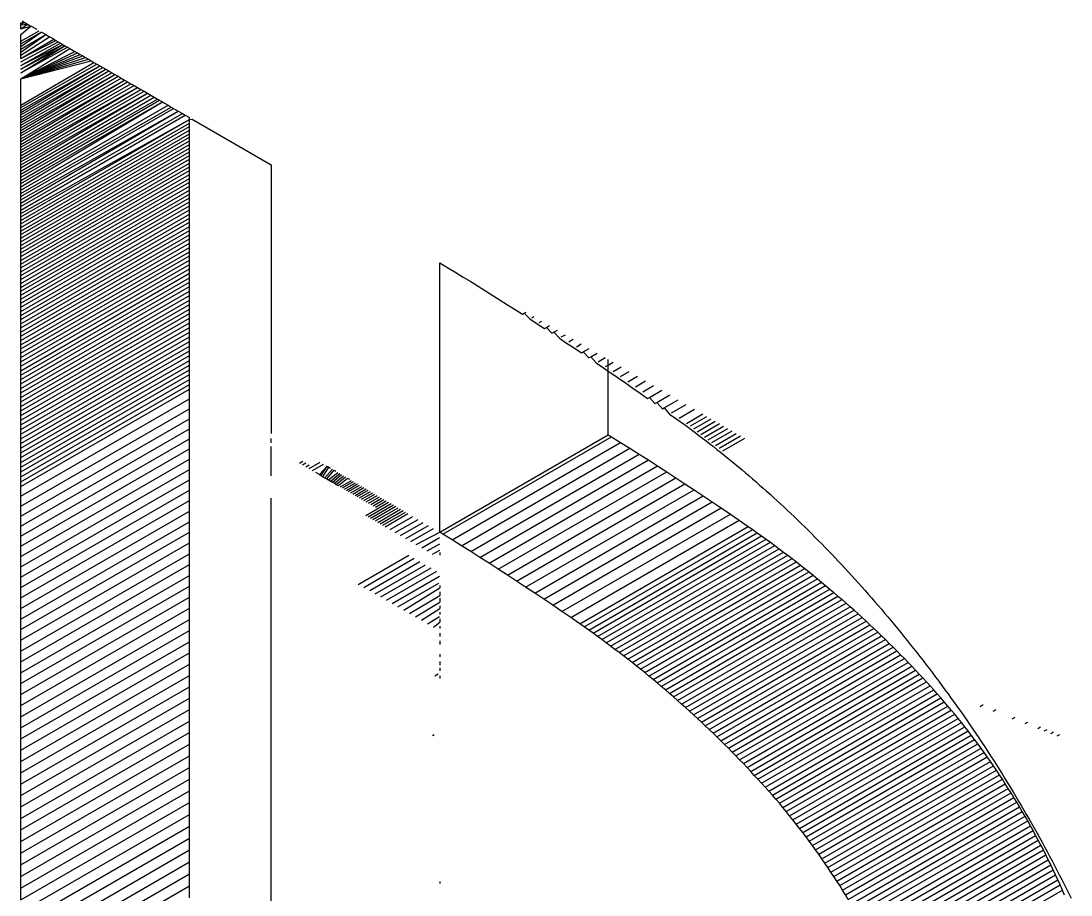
# Model space of a CAD drawing. Header units: millimetres. Extents: x 153 to 4750, y 92 to 3343.
# Drawn here: x 3350.73 to 3363.95, y 2798.68 to 2809.68 of the extents above; entities that cross this region are included whole.
import ezdxf

# ---------------------------------------------------------------- set-up
doc = ezdxf.new("R2010")
doc.units = ezdxf.units.MM

msp = doc.modelspace()

# ---------------------------------------------------------------- linework, layer by layer
for p, q in [((3350.728, 2809.66), (3350.767, 2809.669)), ((3350.728, 2809.634), (3350.767, 2809.669)), ((3350.728, 2809.634), (3350.728, 2809.66)), ((3350.728, 2809.634), (3350.81, 2809.644)), ((3350.728, 2809.582), (3350.81, 2809.644)), ((3350.728, 2809.582), (3350.728, 2809.634)), ((3350.728, 2809.582), (3350.853, 2809.619)), ((3350.728, 2809.512), (3350.853, 2809.619)), ((3350.744, 2809.682), (3350.767, 2809.669)), ((3350.767, 2809.669), (3350.81, 2809.644)), ((3350.81, 2809.644), (3350.853, 2809.619)), ((3350.931, 2809.574), (3350.853, 2809.619)), ((3350.728, 2809.427), (3350.957, 2809.559)), ((3350.728, 2809.395), (3350.984, 2809.543)), ((3350.728, 2809.361), (3350.984, 2809.543)), ((3350.728, 2809.427), (3350.728, 2809.512)), ((3350.728, 2809.326), (3351.041, 2809.511)), ((3350.728, 2809.288), (3351.041, 2809.511)), ((3350.728, 2809.25), (3351.089, 2809.483)), ((3351.041, 2809.511), (3350.984, 2809.543)), ((3351.041, 2809.511), (3351.089, 2809.483)), ((3351.141, 2809.453), (3351.089, 2809.483)), ((3350.728, 2809.209), (3351.141, 2809.453)), ((3350.728, 2809.209), (3351.168, 2809.437)), ((3350.728, 2809.395), (3350.728, 2809.427)), ((3350.728, 2809.167), (3351.195, 2809.421)), ((3350.728, 2809.123), (3351.224, 2809.405)), ((3350.728, 2809.361), (3350.728, 2809.395)), ((3350.728, 2809.123), (3351.253, 2809.388)), ((3350.728, 2809.077), (3351.253, 2809.388)), ((3350.728, 2809.077), (3351.282, 2809.371)), ((3350.728, 2809.029), (3351.282, 2809.371)), ((3350.728, 2809.326), (3350.728, 2809.361)), ((3350.728, 2809.029), (3351.313, 2809.354)), ((3351.141, 2809.453), (3351.168, 2809.437)), ((3351.168, 2809.437), (3351.195, 2809.421)), ((3351.195, 2809.421), (3351.224, 2809.405)), ((3351.224, 2809.405), (3351.253, 2809.388)), ((3351.253, 2809.388), (3351.282, 2809.371)), ((3351.282, 2809.371), (3351.313, 2809.354)), ((3351.313, 2809.354), (3351.343, 2809.336)), ((3350.728, 2808.955), (3351.343, 2809.336)), ((3350.728, 2809.288), (3350.728, 2809.326)), ((3350.728, 2808.955), (3351.407, 2809.299)), ((3350.728, 2809.25), (3350.728, 2809.288)), ((3350.728, 2808.955), (3351.44, 2809.28)), ((3350.728, 2808.955), (3351.473, 2809.261)), ((3350.728, 2809.209), (3350.728, 2809.25)), ((3350.728, 2808.955), (3351.507, 2809.242)), ((3350.728, 2808.955), (3351.541, 2809.222)), ((3351.343, 2809.336), (3351.407, 2809.299)), ((3351.407, 2809.299), (3351.44, 2809.28)), ((3351.44, 2809.28), (3351.473, 2809.261)), ((3351.473, 2809.261), (3351.507, 2809.242)), ((3351.507, 2809.242), (3351.541, 2809.222)), ((3351.541, 2809.222), (3351.576, 2809.202)), ((3350.728, 2808.955), (3351.576, 2809.202)), ((3350.728, 2808.955), (3351.611, 2809.181)), ((3350.728, 2808.623), (3351.647, 2809.161)), ((3350.728, 2808.593), (3351.684, 2809.14)), ((3350.728, 2808.562), (3351.72, 2809.118)), ((3350.728, 2808.531), (3351.72, 2809.118)), ((3350.728, 2808.5), (3351.758, 2809.097)), ((3351.576, 2809.202), (3351.611, 2809.181)), ((3351.611, 2809.181), (3351.647, 2809.161)), ((3351.647, 2809.161), (3351.684, 2809.14)), ((3351.684, 2809.14), (3351.72, 2809.118)), ((3351.72, 2809.118), (3351.758, 2809.097)), ((3351.758, 2809.097), (3351.795, 2809.075)), ((3350.728, 2808.468), (3351.795, 2809.075)), ((3350.728, 2808.436), (3351.795, 2809.075)), ((3350.728, 2808.403), (3351.833, 2809.053)), ((3350.728, 2808.37), (3351.872, 2809.031)), ((3350.728, 2808.337), (3351.911, 2809.008)), ((3350.728, 2808.303), (3351.911, 2809.008)), ((3350.728, 2808.269), (3351.95, 2808.986)), ((3350.728, 2808.235), (3351.99, 2808.963)), ((3350.728, 2808.623), (3350.728, 2808.955)), ((3351.795, 2809.075), (3351.833, 2809.053)), ((3351.833, 2809.053), (3351.872, 2809.031)), ((3351.872, 2809.031), (3351.911, 2809.008)), ((3351.911, 2809.008), (3351.95, 2808.986)), ((3351.95, 2808.986), (3351.99, 2808.963)), ((3351.99, 2808.963), (3352.03, 2808.939)), ((3350.728, 2808.2), (3352.03, 2808.939)), ((3350.728, 2808.165), (3352.03, 2808.939)), ((3350.728, 2808.13), (3352.07, 2808.916)), ((3350.728, 2808.094), (3352.111, 2808.893)), ((3350.728, 2808.058), (3352.152, 2808.869)), ((3350.728, 2808.021), (3352.194, 2808.845)), ((3350.728, 2807.984), (3352.194, 2808.845)), ((3350.728, 2807.947), (3352.235, 2808.821)), ((3352.03, 2808.939), (3352.07, 2808.916)), ((3352.07, 2808.916), (3352.111, 2808.893)), ((3352.111, 2808.893), (3352.152, 2808.869)), ((3352.152, 2808.869), (3352.194, 2808.845)), ((3352.194, 2808.845), (3352.235, 2808.821)), ((3352.235, 2808.821), (3352.277, 2808.797)), ((3350.728, 2807.909), (3352.277, 2808.797)), ((3350.728, 2807.871), (3352.319, 2808.773)), ((3350.728, 2807.833), (3352.319, 2808.773)), ((3350.728, 2807.794), (3352.362, 2808.748)), ((3350.728, 2807.755), (3352.404, 2808.723)), ((3350.728, 2807.716), (3352.447, 2808.699)), ((3350.728, 2807.676), (3352.474, 2808.684)), ((3352.277, 2808.797), (3352.319, 2808.773)), ((3352.319, 2808.773), (3352.362, 2808.748)), ((3352.362, 2808.748), (3352.404, 2808.723)), ((3352.404, 2808.723), (3352.447, 2808.699)), ((3352.447, 2808.699), (3352.508, 2808.664)), ((3350.728, 2807.636), (3352.508, 2808.664)), ((3350.728, 2807.595), (3352.508, 2808.664)), ((3350.728, 2808.593), (3350.728, 2808.623)), ((3350.728, 2807.555), (3352.579, 2808.623)), ((3350.728, 2807.513), (3352.62, 2808.599)), ((3350.728, 2808.562), (3350.728, 2808.593)), ((3350.728, 2807.472), (3352.65, 2808.582)), ((3350.728, 2808.531), (3350.728, 2808.562)), ((3350.728, 2807.43), (3352.708, 2808.548)), ((3350.728, 2807.388), (3352.708, 2808.548)), ((3352.508, 2808.664), (3352.533, 2808.649)), ((3352.533, 2808.649), (3352.579, 2808.623)), ((3352.579, 2808.623), (3352.62, 2808.599)), ((3352.62, 2808.599), (3352.65, 2808.582)), ((3352.65, 2808.582), (3352.708, 2808.548)), ((3352.708, 2808.548), (3352.76, 2808.518)), ((3350.728, 2808.5), (3350.728, 2808.531)), ((3350.728, 2807.346), (3352.76, 2808.518)), ((3350.728, 2808.468), (3350.728, 2808.5)), ((3350.728, 2807.303), (3352.795, 2808.498)), ((3350.728, 2808.436), (3350.728, 2808.468)), ((3350.728, 2807.216), (3352.849, 2808.441)), ((3350.728, 2807.26), (3352.849, 2808.441)), ((3350.728, 2808.403), (3350.728, 2808.436)), ((3352.76, 2808.518), (3352.795, 2808.498)), ((3352.795, 2808.498), (3352.849, 2808.467)), ((3352.849, 2808.441), (3352.849, 2808.467)), ((3352.849, 2808.441), (3352.884, 2808.447)), ((3352.849, 2808.397), (3352.849, 2808.441)), ((3352.884, 2808.447), (3353.879, 2807.872)), ((3350.728, 2808.37), (3350.728, 2808.403)), ((3350.728, 2807.172), (3352.849, 2808.397)), ((3350.728, 2808.337), (3350.728, 2808.37)), ((3350.728, 2807.128), (3352.849, 2808.353)), ((3350.728, 2808.303), (3350.728, 2808.337)), ((3350.728, 2807.084), (3352.849, 2808.309)), ((3350.728, 2808.269), (3350.728, 2808.303)), ((3352.849, 2808.353), (3352.849, 2808.397)), ((3352.849, 2808.309), (3352.849, 2808.353)), ((3352.849, 2808.264), (3352.849, 2808.309)), ((3350.728, 2808.235), (3350.728, 2808.269)), ((3350.728, 2807.039), (3352.849, 2808.264)), ((3350.728, 2808.2), (3350.728, 2808.235)), ((3350.728, 2806.994), (3352.849, 2808.219)), ((3350.728, 2808.165), (3350.728, 2808.2)), ((3350.728, 2806.949), (3352.849, 2808.173)), ((3350.728, 2808.13), (3350.728, 2808.165)), ((3352.849, 2808.219), (3352.849, 2808.264)), ((3352.849, 2808.173), (3352.849, 2808.219)), ((3352.849, 2808.128), (3352.849, 2808.173)), ((3350.728, 2808.094), (3350.728, 2808.13)), ((3350.728, 2806.903), (3352.849, 2808.128)), ((3350.728, 2808.058), (3350.728, 2808.094)), ((3350.728, 2806.857), (3352.849, 2808.082)), ((3350.728, 2808.021), (3350.728, 2808.058)), ((3350.728, 2806.811), (3352.849, 2808.035)), ((3350.728, 2807.984), (3350.728, 2808.021)), ((3352.849, 2808.082), (3352.849, 2808.128)), ((3352.849, 2808.035), (3352.849, 2808.082)), ((3352.849, 2807.989), (3352.849, 2808.035)), ((3350.728, 2806.764), (3352.849, 2807.989)), ((3350.728, 2807.947), (3350.728, 2807.984)), ((3350.728, 2807.909), (3350.728, 2807.947)), ((3350.728, 2806.717), (3352.849, 2807.942)), ((3350.728, 2807.871), (3350.728, 2807.909)), ((3350.728, 2806.67), (3352.849, 2807.895)), ((3352.849, 2807.942), (3352.849, 2807.989)), ((3352.849, 2807.895), (3352.849, 2807.942)), ((3352.849, 2807.847), (3352.849, 2807.895)), ((3350.728, 2807.833), (3350.728, 2807.871)), ((3350.728, 2806.622), (3352.849, 2807.847)), ((3350.728, 2807.794), (3350.728, 2807.833)), ((3350.728, 2806.574), (3352.849, 2807.799)), ((3350.728, 2807.755), (3350.728, 2807.794)), ((3350.728, 2807.716), (3350.728, 2807.755)), ((3352.849, 2807.799), (3352.849, 2807.847)), ((3352.849, 2807.751), (3352.849, 2807.799)), ((3353.879, 2807.872), (3353.879, 2804.493)), ((3350.728, 2806.526), (3352.849, 2807.751)), ((3350.728, 2807.676), (3350.728, 2807.716)), ((3350.728, 2806.478), (3352.849, 2807.702)), ((3350.728, 2807.636), (3350.728, 2807.676)), ((3350.728, 2806.429), (3352.849, 2807.654)), ((3350.728, 2807.595), (3350.728, 2807.636)), ((3352.849, 2807.702), (3352.849, 2807.751)), ((3352.849, 2807.654), (3352.849, 2807.702)), ((3352.849, 2807.605), (3352.849, 2807.654)), ((3350.728, 2806.38), (3352.849, 2807.605)), ((3350.728, 2807.555), (3350.728, 2807.595)), ((3350.728, 2807.513), (3350.728, 2807.555)), ((3350.728, 2806.33), (3352.849, 2807.555)), ((3350.728, 2807.472), (3350.728, 2807.513)), ((3350.728, 2806.281), (3352.849, 2807.505)), ((3352.849, 2807.555), (3352.849, 2807.605)), ((3352.849, 2807.505), (3352.849, 2807.555)), ((3352.849, 2807.455), (3352.849, 2807.505)), ((3350.728, 2807.43), (3350.728, 2807.472)), ((3350.728, 2806.231), (3352.849, 2807.455)), ((3350.728, 2807.388), (3350.728, 2807.43)), ((3350.728, 2806.18), (3352.849, 2807.405)), ((3350.728, 2807.346), (3350.728, 2807.388)), ((3352.849, 2807.405), (3352.849, 2807.455)), ((3352.849, 2807.355), (3352.849, 2807.405)), ((3350.728, 2806.13), (3352.849, 2807.355)), ((3350.728, 2807.303), (3350.728, 2807.346)), ((3350.728, 2806.079), (3352.849, 2807.304)), ((3350.728, 2807.26), (3350.728, 2807.303)), ((3350.728, 2807.216), (3350.728, 2807.26)), ((3350.728, 2806.028), (3352.849, 2807.253)), ((3352.849, 2807.304), (3352.849, 2807.355)), ((3352.849, 2807.253), (3352.849, 2807.304)), ((3352.849, 2807.201), (3352.849, 2807.253)), ((3350.728, 2807.172), (3350.728, 2807.216)), ((3350.728, 2805.976), (3352.849, 2807.201)), ((3350.728, 2807.128), (3350.728, 2807.172)), ((3350.728, 2805.925), (3352.849, 2807.149)), ((3350.728, 2807.084), (3350.728, 2807.128)), ((3350.728, 2805.873), (3352.849, 2807.097)), ((3352.849, 2807.149), (3352.849, 2807.201)), ((3352.849, 2807.097), (3352.849, 2807.149)), ((3352.849, 2807.045), (3352.849, 2807.097)), ((3350.728, 2807.039), (3350.728, 2807.084)), ((3350.728, 2805.82), (3352.849, 2807.045)), ((3350.728, 2806.994), (3350.728, 2807.039)), ((3350.728, 2806.949), (3350.728, 2806.994)), ((3350.728, 2805.768), (3352.849, 2806.993)), ((3352.849, 2806.993), (3352.849, 2807.045)), ((3352.849, 2806.94), (3352.849, 2806.993)), ((3350.728, 2806.903), (3350.728, 2806.949)), ((3350.728, 2805.715), (3352.849, 2806.94)), ((3350.728, 2806.857), (3350.728, 2806.903)), ((3350.728, 2805.662), (3352.849, 2806.887)), ((3350.728, 2806.811), (3350.728, 2806.857)), ((3350.728, 2805.608), (3352.849, 2806.833)), ((3352.849, 2806.887), (3352.849, 2806.94)), ((3352.849, 2806.833), (3352.849, 2806.887)), ((3352.849, 2806.779), (3352.849, 2806.833)), ((3350.728, 2806.764), (3350.728, 2806.811)), ((3350.728, 2805.555), (3352.849, 2806.779)), ((3350.728, 2806.717), (3350.728, 2806.764)), ((3350.728, 2805.501), (3352.849, 2806.725)), ((3350.728, 2806.67), (3350.728, 2806.717)), ((3352.849, 2806.725), (3352.849, 2806.779)), ((3352.849, 2806.671), (3352.849, 2806.725)), ((3350.728, 2805.447), (3352.849, 2806.671)), ((3350.728, 2806.622), (3350.728, 2806.67)), ((3350.728, 2806.574), (3350.728, 2806.622)), ((3350.728, 2805.392), (3352.849, 2806.617)), ((3350.728, 2806.526), (3350.728, 2806.574)), ((3352.849, 2806.617), (3352.849, 2806.671)), ((3352.849, 2806.562), (3352.849, 2806.617)), ((3356.001, 2803.25), (3356.001, 2806.64)), ((3356.001, 2806.64), (3356.111, 2806.573)), ((3356.111, 2806.573), (3356.204, 2806.516)), ((3350.728, 2805.337), (3352.849, 2806.562)), ((3350.728, 2806.478), (3350.728, 2806.526)), ((3350.728, 2805.282), (3352.849, 2806.507)), ((3350.728, 2806.429), (3350.728, 2806.478)), ((3350.728, 2805.227), (3352.849, 2806.452)), ((3352.849, 2806.507), (3352.849, 2806.562)), ((3352.849, 2806.452), (3352.849, 2806.507)), ((3352.849, 2806.396), (3352.849, 2806.452)), ((3356.204, 2806.516), (3356.297, 2806.459)), ((3356.297, 2806.459), (3356.39, 2806.402)), ((3350.728, 2806.38), (3350.728, 2806.429)), ((3350.728, 2805.171), (3352.849, 2806.396)), ((3350.728, 2806.33), (3350.728, 2806.38)), ((3350.728, 2805.116), (3352.849, 2806.34)), ((3350.728, 2806.281), (3350.728, 2806.33)), ((3352.849, 2806.34), (3352.849, 2806.396)), ((3352.849, 2806.284), (3352.849, 2806.34)), ((3356.39, 2806.402), (3356.484, 2806.345)), ((3356.484, 2806.345), (3356.577, 2806.287)), ((3350.728, 2805.059), (3352.849, 2806.284)), ((3350.728, 2806.231), (3350.728, 2806.281)), ((3350.728, 2806.18), (3350.728, 2806.231)), ((3350.728, 2805.003), (3352.849, 2806.228)), ((3350.728, 2806.13), (3350.728, 2806.18)), ((3350.728, 2804.946), (3352.849, 2806.171)), ((3352.849, 2806.228), (3352.849, 2806.284)), ((3352.849, 2806.171), (3352.849, 2806.228)), ((3352.849, 2806.114), (3352.849, 2806.171)), ((3356.577, 2806.287), (3356.67, 2806.229)), ((3356.67, 2806.229), (3356.763, 2806.17)), ((3356.763, 2806.17), (3356.855, 2806.111)), ((3350.728, 2806.079), (3350.728, 2806.13)), ((3350.728, 2804.89), (3352.849, 2806.114)), ((3350.728, 2806.028), (3350.728, 2806.079)), ((3350.728, 2804.832), (3352.849, 2806.057)), ((3352.849, 2806.057), (3352.849, 2806.114)), ((3352.849, 2806), (3352.849, 2806.057)), ((3356.855, 2806.111), (3356.948, 2806.052)), ((3356.948, 2806.052), (3357.041, 2805.993)), ((3350.728, 2805.976), (3350.728, 2806.028)), ((3350.728, 2804.775), (3352.849, 2806)), ((3350.728, 2805.925), (3350.728, 2805.976)), ((3350.728, 2804.717), (3352.849, 2805.942)), ((3350.728, 2805.873), (3350.728, 2805.925)), ((3352.849, 2805.942), (3352.849, 2806)), ((3352.849, 2805.884), (3352.849, 2805.942)), ((3357.041, 2805.993), (3357.064, 2806.006)), ((3357.064, 2806.006), (3357.088, 2806.02)), ((3357.064, 2806.006), (3357.134, 2805.933)), ((3357.134, 2805.933), (3357.227, 2805.873)), ((3357.159, 2805.947), (3357.186, 2805.963)), ((3357.253, 2805.888), (3357.285, 2805.906)), ((3350.728, 2804.66), (3352.849, 2805.884)), ((3350.728, 2805.82), (3350.728, 2805.873)), ((3350.728, 2804.601), (3352.849, 2805.826)), ((3350.728, 2805.768), (3350.728, 2805.82)), ((3352.849, 2805.826), (3352.849, 2805.884)), ((3352.849, 2805.768), (3352.849, 2805.826)), ((3357.227, 2805.873), (3357.32, 2805.813)), ((3357.32, 2805.813), (3357.343, 2805.826)), ((3357.343, 2805.826), (3357.384, 2805.849)), ((3357.343, 2805.826), (3357.413, 2805.752)), ((3357.437, 2805.766), (3357.483, 2805.792)), ((3350.728, 2805.715), (3350.728, 2805.768)), ((3350.728, 2804.543), (3352.849, 2805.768)), ((3350.728, 2805.662), (3350.728, 2805.715)), ((3350.728, 2804.484), (3352.849, 2805.709)), ((3350.728, 2805.608), (3350.728, 2805.662)), ((3350.728, 2804.426), (3352.849, 2805.65)), ((3352.849, 2805.709), (3352.849, 2805.768)), ((3352.849, 2805.65), (3352.849, 2805.709)), ((3352.849, 2805.591), (3352.849, 2805.65)), ((3357.413, 2805.752), (3357.437, 2805.766)), ((3357.437, 2805.766), (3357.506, 2805.691)), ((3357.506, 2805.691), (3357.598, 2805.629)), ((3357.531, 2805.706), (3357.582, 2805.735)), ((3357.625, 2805.645), (3357.682, 2805.677)), ((3350.728, 2805.555), (3350.728, 2805.608)), ((3350.728, 2804.366), (3352.849, 2805.591)), ((3350.728, 2805.501), (3350.728, 2805.555)), ((3350.728, 2804.307), (3352.849, 2805.532)), ((3352.849, 2805.532), (3352.849, 2805.591)), ((3352.849, 2805.472), (3352.849, 2805.532)), ((3357.598, 2805.629), (3357.691, 2805.568)), ((3357.691, 2805.568), (3357.784, 2805.506)), ((3357.72, 2805.584), (3357.782, 2805.62)), ((3357.784, 2805.506), (3357.807, 2805.519)), ((3357.807, 2805.519), (3357.882, 2805.562)), ((3357.807, 2805.519), (3357.877, 2805.443)), ((3350.728, 2805.447), (3350.728, 2805.501)), ((3350.728, 2804.248), (3352.849, 2805.472)), ((3350.728, 2805.392), (3350.728, 2805.447)), ((3350.728, 2804.188), (3352.849, 2805.412)), ((3350.728, 2805.337), (3350.728, 2805.392)), ((3352.849, 2805.412), (3352.849, 2805.472)), ((3352.849, 2805.352), (3352.849, 2805.412)), ((3357.877, 2805.443), (3357.901, 2805.457)), ((3357.901, 2805.457), (3357.982, 2805.504)), ((3357.901, 2805.457), (3357.969, 2805.381)), ((3357.969, 2805.381), (3358.062, 2805.318)), ((3357.994, 2805.395), (3358.083, 2805.446)), ((3358.122, 2805.352), (3358.122, 2805.423)), ((3358.122, 2805.352), (3358.184, 2805.388)), ((3350.728, 2804.128), (3352.849, 2805.352)), ((3350.728, 2805.282), (3350.728, 2805.337)), ((3350.728, 2804.067), (3352.849, 2805.292)), ((3350.728, 2805.227), (3350.728, 2805.282)), ((3352.849, 2805.292), (3352.849, 2805.352)), ((3352.849, 2805.232), (3352.849, 2805.292)), ((3358.062, 2805.318), (3358.122, 2805.277)), ((3358.088, 2805.333), (3358.122, 2805.352)), ((3358.122, 2805.277), (3358.122, 2805.352)), ((3358.122, 2805.277), (3358.155, 2805.254)), ((3358.122, 2804.475), (3358.122, 2805.277)), ((3358.155, 2805.254), (3358.247, 2805.191)), ((3358.182, 2805.27), (3358.285, 2805.329)), ((3358.275, 2805.207), (3358.386, 2805.271)), ((3350.728, 2804.007), (3352.849, 2805.232)), ((3350.728, 2805.171), (3350.728, 2805.227)), ((3350.728, 2805.116), (3350.728, 2805.171)), ((3350.728, 2803.946), (3352.849, 2805.171)), ((3350.728, 2805.059), (3350.728, 2805.116)), ((3352.849, 2805.171), (3352.849, 2805.232)), ((3352.849, 2805.11), (3352.849, 2805.171)), ((3358.247, 2805.191), (3358.34, 2805.127)), ((3358.34, 2805.127), (3358.432, 2805.062)), ((3358.369, 2805.143), (3358.488, 2805.212)), ((3358.463, 2805.08), (3358.59, 2805.153)), ((3350.728, 2803.885), (3352.849, 2805.11)), ((3350.728, 2805.003), (3350.728, 2805.059)), ((3350.728, 2803.824), (3352.849, 2805.049)), ((3350.728, 2804.946), (3350.728, 2805.003)), ((3352.849, 2805.049), (3352.849, 2805.11)), ((3352.849, 2804.926), (3352.849, 2805.049)), ((3358.432, 2805.062), (3358.525, 2804.998)), ((3358.525, 2804.998), (3358.618, 2804.933)), ((3358.556, 2805.016), (3358.692, 2805.094)), ((3358.64, 2804.946), (3358.795, 2805.035)), ((3350.728, 2804.89), (3350.728, 2804.946)), ((3350.728, 2803.701), (3352.849, 2804.926)), ((3350.728, 2804.832), (3350.728, 2804.89)), ((3352.849, 2804.802), (3352.849, 2804.926)), ((3358.618, 2804.933), (3358.64, 2804.946)), ((3358.64, 2804.946), (3358.71, 2804.867)), ((3358.71, 2804.867), (3358.733, 2804.881)), ((3358.733, 2804.881), (3358.897, 2804.976)), ((3358.733, 2804.881), (3358.803, 2804.802)), ((3358.826, 2804.816), (3359, 2804.916)), ((3358.919, 2804.75), (3359.104, 2804.857)), ((3350.728, 2804.775), (3350.728, 2804.832)), ((3350.728, 2803.577), (3352.849, 2804.802)), ((3350.728, 2804.717), (3350.728, 2804.775)), ((3350.728, 2804.66), (3350.728, 2804.717)), ((3352.849, 2804.677), (3352.849, 2804.802)), ((3358.803, 2804.802), (3358.826, 2804.816)), ((3358.826, 2804.816), (3358.895, 2804.736)), ((3358.895, 2804.736), (3358.987, 2804.67)), ((3359.013, 2804.684), (3359.207, 2804.797)), ((3359.106, 2804.618), (3359.311, 2804.737)), ((3350.728, 2803.452), (3352.849, 2804.677)), ((3350.728, 2804.601), (3350.728, 2804.66)), ((3350.728, 2804.543), (3350.728, 2804.601)), ((3352.849, 2804.551), (3352.849, 2804.677)), ((3358.987, 2804.67), (3359.08, 2804.603)), ((3359.08, 2804.603), (3359.126, 2804.57)), ((3359.159, 2804.589), (3359.363, 2804.707)), ((3359.2, 2804.552), (3359.416, 2804.676)), ((3359.24, 2804.514), (3359.468, 2804.646)), ((3359.286, 2804.48), (3359.521, 2804.616)), ((3359.333, 2804.446), (3359.574, 2804.585)), ((3350.728, 2803.326), (3352.849, 2804.551)), ((3350.728, 2804.484), (3350.728, 2804.543)), ((3350.728, 2804.426), (3350.728, 2804.484)), ((3352.849, 2804.424), (3352.849, 2804.551)), ((3356.001, 2803.25), (3358.122, 2804.475)), ((3356.04, 2803.225), (3358.162, 2804.45)), ((3358.122, 2804.475), (3358.162, 2804.45)), ((3358.162, 2804.45), (3358.278, 2804.378)), ((3359.126, 2804.57), (3359.172, 2804.536)), ((3359.172, 2804.536), (3359.218, 2804.502)), ((3359.218, 2804.502), (3359.263, 2804.467)), ((3359.263, 2804.467), (3359.309, 2804.432)), ((3359.38, 2804.412), (3359.627, 2804.555)), ((3359.426, 2804.377), (3359.68, 2804.524)), ((3359.472, 2804.342), (3359.733, 2804.493)), ((3359.519, 2804.307), (3359.787, 2804.462)), ((3350.728, 2804.366), (3350.728, 2804.426)), ((3350.728, 2803.2), (3352.849, 2804.424)), ((3350.728, 2804.307), (3350.728, 2804.366)), ((3352.849, 2804.297), (3352.849, 2804.424)), ((3353.879, 2804.373), (3353.879, 2804.428)), ((3353.879, 2803.957), (3353.879, 2804.327)), ((3356.157, 2803.153), (3358.278, 2804.378)), ((3358.278, 2804.378), (3358.395, 2804.305)), ((3359.309, 2804.432), (3359.355, 2804.398)), ((3359.355, 2804.398), (3359.4, 2804.362)), ((3359.4, 2804.362), (3359.446, 2804.327)), ((3359.446, 2804.327), (3359.491, 2804.291)), ((3359.565, 2804.272), (3359.841, 2804.431)), ((3350.728, 2804.248), (3350.728, 2804.307)), ((3350.728, 2803.072), (3352.849, 2804.297)), ((3350.728, 2804.188), (3350.728, 2804.248)), ((3350.728, 2804.128), (3350.728, 2804.188)), ((3352.849, 2804.169), (3352.849, 2804.297)), ((3356.274, 2803.08), (3358.395, 2804.305)), ((3356.39, 2803.007), (3358.511, 2804.232)), ((3358.395, 2804.305), (3358.511, 2804.232)), ((3358.511, 2804.232), (3358.627, 2804.158)), ((3359.491, 2804.291), (3359.536, 2804.255)), ((3359.536, 2804.255), (3359.581, 2804.219)), ((3359.581, 2804.219), (3359.626, 2804.183)), ((3350.728, 2802.944), (3352.849, 2804.169)), ((3350.728, 2804.067), (3350.728, 2804.128)), ((3350.728, 2804.007), (3350.728, 2804.067)), ((3352.849, 2804.039), (3352.849, 2804.169)), ((3354.236, 2804.12), (3354.277, 2804.143)), ((3354.274, 2804.097), (3354.316, 2804.121)), ((3354.314, 2804.074), (3354.356, 2804.098)), ((3354.355, 2804.05), (3354.496, 2804.132)), ((3354.397, 2804.026), (3354.538, 2804.107)), ((3354.485, 2803.975), (3354.581, 2804.082)), ((3354.507, 2803.962), (3354.581, 2804.082)), ((3354.53, 2803.948), (3354.603, 2804.069)), ((3354.581, 2804.082), (3354.603, 2804.069)), ((3354.603, 2804.069), (3354.625, 2804.056)), ((3356.506, 2802.933), (3358.627, 2804.158)), ((3356.622, 2802.859), (3358.743, 2804.084)), ((3358.627, 2804.158), (3358.743, 2804.084)), ((3358.743, 2804.084), (3358.858, 2804.009)), ((3359.626, 2804.183), (3359.671, 2804.146)), ((3359.671, 2804.146), (3359.716, 2804.109)), ((3359.716, 2804.109), (3359.761, 2804.072)), ((3359.761, 2804.072), (3359.806, 2804.035)), ((3350.728, 2802.815), (3352.849, 2804.039)), ((3350.728, 2803.946), (3350.728, 2804.007)), ((3350.728, 2803.885), (3350.728, 2803.946)), ((3352.849, 2803.909), (3352.849, 2804.039)), ((3354.485, 2803.975), (3354.44, 2804.001)), ((3354.485, 2803.975), (3354.507, 2803.962)), ((3354.507, 2803.962), (3354.53, 2803.948)), ((3354.53, 2803.948), (3354.553, 2803.935)), ((3354.553, 2803.935), (3354.648, 2804.043)), ((3354.553, 2803.935), (3354.577, 2803.921)), ((3354.577, 2803.921), (3354.671, 2804.029)), ((3354.577, 2803.921), (3354.601, 2803.907)), ((3354.601, 2803.907), (3354.717, 2804.002)), ((3354.625, 2803.893), (3354.741, 2803.988)), ((3354.649, 2803.879), (3354.765, 2803.974)), ((3354.671, 2804.029), (3354.694, 2804.016)), ((3354.674, 2803.865), (3354.789, 2803.96)), ((3354.698, 2803.851), (3354.813, 2803.946)), ((3354.724, 2803.836), (3354.838, 2803.931)), ((3354.838, 2803.931), (3354.863, 2803.917)), ((3356.737, 2802.785), (3358.858, 2804.009)), ((3356.852, 2802.71), (3358.973, 2803.935)), ((3358.858, 2804.009), (3358.973, 2803.935)), ((3358.973, 2803.935), (3359.088, 2803.859)), ((3359.806, 2804.035), (3359.85, 2803.997)), ((3359.85, 2803.997), (3359.895, 2803.959)), ((3359.895, 2803.959), (3359.939, 2803.921)), ((3350.728, 2802.685), (3352.849, 2803.909)), ((3350.728, 2803.824), (3350.728, 2803.885)), ((3350.728, 2803.701), (3350.728, 2803.824)), ((3352.849, 2803.779), (3352.849, 2803.909)), ((3354.601, 2803.907), (3354.625, 2803.893)), ((3354.625, 2803.893), (3354.649, 2803.879)), ((3354.649, 2803.879), (3354.674, 2803.865)), ((3354.674, 2803.865), (3354.698, 2803.851)), ((3354.698, 2803.851), (3354.724, 2803.836)), ((3354.749, 2803.821), (3354.889, 2803.902)), ((3354.775, 2803.806), (3354.914, 2803.887)), ((3354.801, 2803.791), (3354.94, 2803.872)), ((3354.827, 2803.776), (3354.966, 2803.856)), ((3354.853, 2803.761), (3354.992, 2803.841)), ((3354.88, 2803.745), (3355.019, 2803.825)), ((3354.907, 2803.729), (3355.046, 2803.81)), ((3354.934, 2803.713), (3355.073, 2803.794)), ((3356.967, 2802.635), (3359.088, 2803.859)), ((3359.088, 2803.859), (3359.203, 2803.784)), ((3359.939, 2803.921), (3359.984, 2803.882)), ((3359.984, 2803.882), (3360.028, 2803.843)), ((3360.028, 2803.843), (3360.072, 2803.804)), ((3360.072, 2803.804), (3360.116, 2803.765)), ((3350.728, 2802.554), (3352.849, 2803.779)), ((3350.728, 2803.577), (3350.728, 2803.701)), ((3352.849, 2803.647), (3352.849, 2803.779)), ((3353.879, 2793.692), (3353.879, 2803.677)), ((3354.961, 2803.698), (3355.1, 2803.778)), ((3354.989, 2803.681), (3355.128, 2803.761)), ((3355.017, 2803.665), (3355.156, 2803.745)), ((3355.045, 2803.649), (3355.184, 2803.729)), ((3355.074, 2803.632), (3355.212, 2803.712)), ((3355.102, 2803.616), (3355.241, 2803.695)), ((3355.131, 2803.599), (3355.269, 2803.679)), ((3355.16, 2803.582), (3355.298, 2803.662)), ((3357.082, 2802.559), (3359.203, 2803.784)), ((3357.196, 2802.483), (3359.317, 2803.708)), ((3359.203, 2803.784), (3359.317, 2803.708)), ((3359.317, 2803.708), (3359.431, 2803.631)), ((3360.116, 2803.765), (3360.16, 2803.726)), ((3360.16, 2803.726), (3360.204, 2803.686)), ((3360.204, 2803.686), (3360.248, 2803.646)), ((3350.728, 2802.423), (3352.849, 2803.647)), ((3350.728, 2803.452), (3350.728, 2803.577)), ((3352.849, 2803.515), (3352.849, 2803.647)), ((3355.069, 2803.461), (3355.357, 2803.627)), ((3355.099, 2803.444), (3355.387, 2803.61)), ((3355.129, 2803.426), (3355.416, 2803.592)), ((3355.159, 2803.409), (3355.447, 2803.575)), ((3355.19, 2803.565), (3355.327, 2803.644)), ((3355.19, 2803.391), (3355.477, 2803.557)), ((3355.22, 2803.373), (3355.507, 2803.539)), ((3357.31, 2802.406), (3359.431, 2803.631)), ((3357.424, 2802.33), (3359.545, 2803.554)), ((3359.431, 2803.631), (3359.545, 2803.554)), ((3359.545, 2803.554), (3359.659, 2803.477)), ((3360.248, 2803.646), (3360.292, 2803.606)), ((3360.292, 2803.606), (3360.335, 2803.565)), ((3360.335, 2803.565), (3360.379, 2803.524)), ((3360.379, 2803.524), (3360.422, 2803.483)), ((3350.728, 2802.29), (3352.849, 2803.515)), ((3350.728, 2803.326), (3350.728, 2803.452)), ((3352.849, 2803.382), (3352.849, 2803.515)), ((3355.251, 2803.355), (3355.538, 2803.521)), ((3355.282, 2803.337), (3355.569, 2803.503)), ((3355.314, 2803.319), (3355.6, 2803.485)), ((3355.377, 2803.283), (3355.663, 2803.448)), ((3355.441, 2803.246), (3355.727, 2803.41)), ((3357.537, 2802.252), (3359.659, 2803.477)), ((3357.651, 2802.175), (3359.772, 2803.4)), ((3359.659, 2803.477), (3359.772, 2803.4)), ((3359.772, 2803.4), (3359.885, 2803.321)), ((3360.422, 2803.483), (3360.465, 2803.442)), ((3360.465, 2803.442), (3360.509, 2803.401)), ((3360.509, 2803.401), (3360.552, 2803.359)), ((3350.728, 2802.157), (3352.849, 2803.382)), ((3350.728, 2803.2), (3350.728, 2803.326)), ((3352.849, 2803.248), (3352.849, 2803.382)), ((3355.506, 2803.208), (3355.791, 2803.373)), ((3355.572, 2803.17), (3355.857, 2803.334)), ((3355.638, 2803.132), (3355.923, 2803.296)), ((3357.763, 2802.097), (3359.885, 2803.321)), ((3357.82, 2802.057), (3359.941, 2803.282)), ((3359.885, 2803.321), (3359.941, 2803.282)), ((3359.941, 2803.282), (3359.997, 2803.243)), ((3360.552, 2803.359), (3360.595, 2803.317)), ((3360.595, 2803.317), (3360.638, 2803.274)), ((3360.638, 2803.274), (3360.681, 2803.232)), ((3350.728, 2802.024), (3352.849, 2803.248)), ((3350.728, 2803.072), (3350.728, 2803.2)), ((3352.849, 2803.114), (3352.849, 2803.248)), ((3355.705, 2803.093), (3356.001, 2803.25)), ((3355.773, 2803.054), (3355.998, 2803.183)), ((3356.04, 2803.225), (3356.001, 2803.25)), ((3356.157, 2803.153), (3356.04, 2803.225)), ((3356.274, 2803.08), (3356.157, 2803.153)), ((3357.876, 2802.018), (3359.997, 2803.243)), ((3357.931, 2801.978), (3360.053, 2803.203)), ((3357.987, 2801.938), (3360.108, 2803.163)), ((3359.997, 2803.243), (3360.053, 2803.203)), ((3360.053, 2803.203), (3360.108, 2803.163)), ((3360.108, 2803.163), (3360.163, 2803.122)), ((3360.681, 2803.232), (3360.724, 2803.189)), ((3360.724, 2803.189), (3360.766, 2803.146)), ((3360.766, 2803.146), (3360.809, 2803.103)), ((3350.728, 2801.889), (3352.849, 2803.114)), ((3350.728, 2802.944), (3350.728, 2803.072)), ((3352.849, 2802.979), (3352.849, 2803.114)), ((3355.842, 2803.014), (3356, 2803.105)), ((3355.911, 2802.974), (3356, 2803.025)), ((3356.39, 2803.007), (3356.274, 2803.08)), ((3356.506, 2802.933), (3356.39, 2803.007)), ((3358.042, 2801.898), (3360.163, 2803.122)), ((3358.097, 2801.857), (3360.218, 2803.082)), ((3358.152, 2801.816), (3360.273, 2803.041)), ((3358.206, 2801.775), (3360.328, 2803)), ((3360.163, 2803.122), (3360.218, 2803.082)), ((3360.218, 2803.082), (3360.273, 2803.041)), ((3360.273, 2803.041), (3360.328, 2803)), ((3360.328, 2803), (3360.382, 2802.959)), ((3360.809, 2803.103), (3360.851, 2803.059)), ((3360.851, 2803.059), (3360.894, 2803.015)), ((3360.894, 2803.015), (3360.936, 2802.971)), ((3350.728, 2801.754), (3352.849, 2802.979)), ((3350.728, 2802.815), (3350.728, 2802.944)), ((3352.849, 2802.843), (3352.849, 2802.979)), ((3354.975, 2802.593), (3355.612, 2802.96)), ((3355.044, 2802.553), (3355.68, 2802.921)), ((3355.118, 2802.516), (3355.75, 2802.881)), ((3356.001, 2802.993), (3356.001, 2802.959)), ((3356.622, 2802.859), (3356.506, 2802.933)), ((3358.261, 2801.734), (3360.382, 2802.959)), ((3358.315, 2801.693), (3360.436, 2802.918)), ((3358.368, 2801.651), (3360.49, 2802.876)), ((3360.382, 2802.959), (3360.436, 2802.918)), ((3360.436, 2802.918), (3360.49, 2802.876)), ((3360.49, 2802.876), (3360.543, 2802.834)), ((3360.936, 2802.971), (3360.978, 2802.927)), ((3360.978, 2802.927), (3361.021, 2802.882)), ((3361.021, 2802.882), (3361.063, 2802.837)), ((3350.728, 2801.618), (3352.849, 2802.843)), ((3350.728, 2802.685), (3350.728, 2802.815)), ((3352.849, 2802.706), (3352.849, 2802.843)), ((3355.188, 2802.476), (3355.82, 2802.84)), ((3355.259, 2802.435), (3355.891, 2802.8)), ((3355.33, 2802.394), (3355.962, 2802.759)), ((3356.737, 2802.785), (3356.622, 2802.859)), ((3356.852, 2802.71), (3356.737, 2802.785)), ((3358.422, 2801.609), (3360.543, 2802.834)), ((3358.475, 2801.567), (3360.596, 2802.792)), ((3358.528, 2801.525), (3360.65, 2802.749)), ((3360.543, 2802.834), (3360.596, 2802.792)), ((3360.596, 2802.792), (3360.65, 2802.749)), ((3360.65, 2802.749), (3360.702, 2802.707)), ((3361.063, 2802.837), (3361.105, 2802.792)), ((3361.105, 2802.792), (3361.147, 2802.747)), ((3361.147, 2802.747), (3361.188, 2802.701)), ((3350.728, 2801.481), (3352.849, 2802.706)), ((3350.728, 2802.554), (3350.728, 2802.685)), ((3352.849, 2802.569), (3352.849, 2802.706)), ((3355.402, 2802.353), (3355.998, 2802.697)), ((3355.474, 2802.311), (3355.99, 2802.608)), ((3356.967, 2802.635), (3356.852, 2802.71)), ((3357.082, 2802.559), (3356.967, 2802.635)), ((3358.581, 2801.482), (3360.702, 2802.707)), ((3358.634, 2801.439), (3360.755, 2802.664)), ((3358.686, 2801.396), (3360.807, 2802.621)), ((3360.702, 2802.707), (3360.755, 2802.664)), ((3360.755, 2802.664), (3360.807, 2802.621)), ((3360.807, 2802.621), (3360.859, 2802.577)), ((3361.188, 2802.701), (3361.23, 2802.656)), ((3361.23, 2802.656), (3361.272, 2802.609)), ((3361.272, 2802.609), (3361.313, 2802.563)), ((3350.728, 2801.344), (3352.849, 2802.569)), ((3350.728, 2802.423), (3350.728, 2802.554)), ((3352.849, 2802.431), (3352.849, 2802.569)), ((3355.547, 2802.269), (3356.001, 2802.549)), ((3356.001, 2802.579), (3356.001, 2802.549)), ((3356.001, 2802.501), (3356.001, 2802.453)), ((3357.196, 2802.483), (3357.082, 2802.559)), ((3357.31, 2802.406), (3357.196, 2802.483)), ((3358.738, 2801.352), (3360.859, 2802.577)), ((3358.79, 2801.309), (3360.911, 2802.534)), ((3358.841, 2801.265), (3360.963, 2802.49)), ((3360.859, 2802.577), (3360.911, 2802.534)), ((3360.911, 2802.534), (3360.963, 2802.49)), ((3360.963, 2802.49), (3361.014, 2802.446)), ((3361.313, 2802.563), (3361.355, 2802.516)), ((3361.355, 2802.516), (3361.396, 2802.47)), ((3361.396, 2802.47), (3361.437, 2802.422)), ((3350.728, 2801.206), (3352.849, 2802.431)), ((3350.728, 2802.29), (3350.728, 2802.423)), ((3352.849, 2802.292), (3352.849, 2802.431)), ((3355.621, 2802.226), (3356.001, 2802.453)), ((3355.695, 2802.184), (3356.001, 2802.369)), ((3356.001, 2802.42), (3356.001, 2802.369)), ((3357.424, 2802.33), (3357.31, 2802.406)), ((3358.893, 2801.221), (3361.014, 2802.446)), ((3358.944, 2801.177), (3361.065, 2802.401)), ((3358.995, 2801.132), (3361.116, 2802.357)), ((3361.014, 2802.446), (3361.065, 2802.401)), ((3361.116, 2802.357), (3361.065, 2802.401)), ((3361.167, 2802.312), (3361.116, 2802.357)), ((3361.437, 2802.422), (3361.478, 2802.375)), ((3361.478, 2802.375), (3361.52, 2802.327)), ((3350.728, 2801.067), (3352.849, 2802.292)), ((3350.728, 2802.157), (3350.728, 2802.29)), ((3352.849, 2802.153), (3352.849, 2802.292)), ((3355.769, 2802.141), (3356.001, 2802.289)), ((3356.001, 2802.325), (3356.001, 2802.289)), ((3356.001, 2802.243), (3356.001, 2802.215)), ((3357.537, 2802.252), (3357.424, 2802.33)), ((3357.651, 2802.175), (3357.537, 2802.252)), ((3359.045, 2801.087), (3361.167, 2802.312)), ((3359.096, 2801.042), (3361.217, 2802.267)), ((3359.146, 2800.997), (3361.267, 2802.222)), ((3361.217, 2802.267), (3361.167, 2802.312)), ((3361.267, 2802.222), (3361.217, 2802.267)), ((3361.317, 2802.176), (3361.267, 2802.222)), ((3361.52, 2802.327), (3361.561, 2802.279)), ((3361.561, 2802.279), (3361.601, 2802.231)), ((3361.601, 2802.231), (3361.642, 2802.183)), ((3350.728, 2802.024), (3350.728, 2802.157)), ((3350.728, 2800.928), (3352.849, 2802.153)), ((3352.849, 2802.013), (3352.849, 2802.153)), ((3355.845, 2802.098), (3355.999, 2802.187)), ((3355.92, 2802.054), (3356.001, 2802.119)), ((3356.001, 2802.158), (3356.001, 2802.119)), ((3357.763, 2802.097), (3357.651, 2802.175)), ((3357.82, 2802.057), (3357.763, 2802.097)), ((3359.196, 2800.951), (3361.317, 2802.176)), ((3359.246, 2800.906), (3361.367, 2802.13)), ((3359.295, 2800.86), (3361.416, 2802.084)), ((3361.367, 2802.13), (3361.317, 2802.176)), ((3361.416, 2802.084), (3361.367, 2802.13)), ((3361.465, 2802.038), (3361.416, 2802.084)), ((3361.642, 2802.183), (3361.683, 2802.134)), ((3361.683, 2802.134), (3361.724, 2802.085)), ((3361.724, 2802.085), (3361.764, 2802.036)), ((3350.728, 2801.889), (3350.728, 2802.024)), ((3350.728, 2800.788), (3352.849, 2802.013)), ((3352.849, 2801.872), (3352.849, 2802.013)), ((3356.001, 2802.069), (3356.001, 2802.039)), ((3356.001, 2801.977), (3356.001, 2801.935)), ((3357.876, 2802.018), (3357.82, 2802.057)), ((3357.931, 2801.978), (3357.876, 2802.018)), ((3357.987, 2801.938), (3357.931, 2801.978)), ((3359.344, 2800.813), (3361.465, 2802.038)), ((3359.393, 2800.767), (3361.514, 2801.992)), ((3359.442, 2800.72), (3361.563, 2801.945)), ((3361.514, 2801.992), (3361.465, 2802.038)), ((3361.563, 2801.945), (3361.514, 2801.992)), ((3361.612, 2801.898), (3361.563, 2801.945)), ((3361.764, 2802.036), (3361.805, 2801.987)), ((3361.805, 2801.987), (3361.845, 2801.937)), ((3350.728, 2801.754), (3350.728, 2801.889)), ((3350.728, 2800.648), (3352.849, 2801.872)), ((3352.849, 2801.731), (3352.849, 2801.872)), ((3356.001, 2801.881), (3356.001, 2801.838)), ((3358.042, 2801.898), (3357.987, 2801.938)), ((3358.097, 2801.857), (3358.042, 2801.898)), ((3358.152, 2801.816), (3358.097, 2801.857)), ((3358.206, 2801.775), (3358.152, 2801.816)), ((3359.49, 2800.673), (3361.612, 2801.898)), ((3359.538, 2800.626), (3361.66, 2801.851)), ((3361.66, 2801.851), (3361.612, 2801.898)), ((3361.708, 2801.803), (3361.66, 2801.851)), ((3361.845, 2801.937), (3361.885, 2801.887)), ((3361.885, 2801.887), (3361.925, 2801.837)), ((3361.925, 2801.837), (3361.965, 2801.786)), ((3350.728, 2801.618), (3350.728, 2801.754)), ((3350.728, 2800.507), (3352.849, 2801.731)), ((3352.849, 2801.59), (3352.849, 2801.731)), ((3356.001, 2801.715), (3356.001, 2801.681)), ((3358.261, 2801.734), (3358.206, 2801.775)), ((3358.315, 2801.693), (3358.261, 2801.734)), ((3358.368, 2801.651), (3358.315, 2801.693)), ((3359.586, 2800.578), (3361.708, 2801.803)), ((3359.634, 2800.531), (3361.755, 2801.756)), ((3359.682, 2800.483), (3361.803, 2801.708)), ((3361.755, 2801.756), (3361.708, 2801.803)), ((3361.803, 2801.708), (3361.755, 2801.756)), ((3361.85, 2801.659), (3361.803, 2801.708)), ((3361.965, 2801.786), (3362.005, 2801.736)), ((3362.005, 2801.736), (3362.045, 2801.685)), ((3362.045, 2801.685), (3362.085, 2801.634)), ((3350.728, 2801.481), (3350.728, 2801.618)), ((3350.728, 2800.365), (3352.849, 2801.59)), ((3352.849, 2801.447), (3352.849, 2801.59)), ((3356.001, 2801.623), (3356.001, 2801.576)), ((3358.422, 2801.609), (3358.368, 2801.651)), ((3358.475, 2801.567), (3358.422, 2801.609)), ((3358.528, 2801.525), (3358.475, 2801.567)), ((3359.729, 2800.435), (3361.85, 2801.659)), ((3359.776, 2800.386), (3361.897, 2801.611)), ((3359.823, 2800.338), (3361.944, 2801.562)), ((3361.897, 2801.611), (3361.85, 2801.659)), ((3361.944, 2801.562), (3361.897, 2801.611)), ((3361.99, 2801.514), (3361.944, 2801.562)), ((3362.085, 2801.634), (3362.125, 2801.582)), ((3362.125, 2801.582), (3362.165, 2801.53)), ((3350.728, 2801.344), (3350.728, 2801.481)), ((3350.728, 2800.223), (3352.849, 2801.447)), ((3352.849, 2801.304), (3352.849, 2801.447)), ((3355.939, 2801.442), (3355.981, 2801.466)), ((3356.001, 2801.541), (3356.001, 2801.505)), ((3356.001, 2801.444), (3356.001, 2801.407)), ((3358.581, 2801.482), (3358.528, 2801.525)), ((3358.634, 2801.439), (3358.581, 2801.482)), ((3358.686, 2801.396), (3358.634, 2801.439)), ((3359.869, 2800.289), (3361.99, 2801.514)), ((3359.915, 2800.24), (3362.037, 2801.464)), ((3359.961, 2800.19), (3362.083, 2801.415)), ((3362.037, 2801.464), (3361.99, 2801.514)), ((3362.083, 2801.415), (3362.037, 2801.464)), ((3362.129, 2801.365), (3362.083, 2801.415)), ((3362.165, 2801.53), (3362.204, 2801.478)), ((3362.204, 2801.478), (3362.244, 2801.426)), ((3362.244, 2801.426), (3362.283, 2801.374)), ((3350.728, 2801.206), (3350.728, 2801.344)), ((3350.728, 2800.08), (3352.849, 2801.304)), ((3352.849, 2801.161), (3352.849, 2801.304)), ((3358.738, 2801.352), (3358.686, 2801.396)), ((3358.79, 2801.309), (3358.738, 2801.352)), ((3358.841, 2801.265), (3358.79, 2801.309)), ((3360.007, 2800.141), (3362.129, 2801.365)), ((3360.053, 2800.091), (3362.174, 2801.316)), ((3362.174, 2801.316), (3362.129, 2801.365)), ((3362.219, 2801.266), (3362.174, 2801.316)), ((3362.283, 2801.374), (3362.322, 2801.321)), ((3362.322, 2801.321), (3362.361, 2801.268)), ((3350.728, 2801.067), (3350.728, 2801.206)), ((3350.728, 2799.936), (3352.849, 2801.161)), ((3352.849, 2801.017), (3352.849, 2801.161)), ((3358.893, 2801.221), (3358.841, 2801.265)), ((3358.944, 2801.177), (3358.893, 2801.221)), ((3358.995, 2801.132), (3358.944, 2801.177)), ((3360.098, 2800.041), (3362.219, 2801.266)), ((3360.143, 2799.99), (3362.264, 2801.215)), ((3360.188, 2799.94), (3362.309, 2801.165)), ((3362.264, 2801.215), (3362.219, 2801.266)), ((3362.309, 2801.165), (3362.264, 2801.215)), ((3362.353, 2801.114), (3362.309, 2801.165)), ((3362.361, 2801.268), (3362.381, 2801.241)), ((3362.381, 2801.241), (3362.401, 2801.214)), ((3362.401, 2801.214), (3362.441, 2801.159)), ((3362.441, 2801.159), (3362.48, 2801.104)), ((3350.728, 2800.928), (3350.728, 2801.067)), ((3350.728, 2799.792), (3352.849, 2801.017)), ((3352.849, 2800.873), (3352.849, 2801.017)), ((3359.045, 2801.087), (3358.995, 2801.132)), ((3359.096, 2801.042), (3359.045, 2801.087)), ((3359.146, 2800.997), (3359.096, 2801.042)), ((3360.232, 2799.889), (3362.353, 2801.114)), ((3360.276, 2799.838), (3362.397, 2801.062)), ((3362.397, 2801.062), (3362.353, 2801.114)), ((3362.441, 2801.011), (3362.397, 2801.062)), ((3362.48, 2801.104), (3362.519, 2801.049)), ((3362.519, 2801.049), (3362.559, 2800.994)), ((3362.806, 2801.058), (3362.843, 2801.08)), ((3362.967, 2800.996), (3363.004, 2801.017)), ((3350.728, 2800.788), (3350.728, 2800.928)), ((3359.196, 2800.951), (3359.146, 2800.997)), ((3359.246, 2800.906), (3359.196, 2800.951)), ((3359.295, 2800.86), (3359.246, 2800.906)), ((3360.319, 2799.786), (3362.441, 2801.011)), ((3360.362, 2799.734), (3362.484, 2800.959)), ((3360.405, 2799.682), (3362.526, 2800.906)), ((3362.484, 2800.959), (3362.441, 2801.011)), ((3362.526, 2800.906), (3362.484, 2800.959)), ((3362.569, 2800.854), (3362.526, 2800.906)), ((3362.559, 2800.994), (3362.597, 2800.938)), ((3362.597, 2800.938), (3362.636, 2800.883)), ((3362.636, 2800.883), (3362.674, 2800.827)), ((3363.209, 2800.903), (3363.245, 2800.924)), ((3350.728, 2799.648), (3352.849, 2800.873)), ((3350.728, 2800.648), (3350.728, 2800.788)), ((3352.849, 2800.728), (3352.849, 2800.873)), ((3359.344, 2800.813), (3359.295, 2800.86)), ((3359.393, 2800.767), (3359.344, 2800.813)), ((3359.442, 2800.72), (3359.393, 2800.767)), ((3360.447, 2799.629), (3362.569, 2800.854)), ((3360.489, 2799.576), (3362.611, 2800.801)), ((3362.611, 2800.801), (3362.569, 2800.854)), ((3362.652, 2800.748), (3362.611, 2800.801)), ((3362.674, 2800.827), (3362.712, 2800.771)), ((3362.712, 2800.771), (3362.75, 2800.715)), ((3363.37, 2800.841), (3363.406, 2800.861)), ((3363.531, 2800.779), (3363.566, 2800.799)), ((3363.612, 2800.748), (3363.646, 2800.767)), ((3350.728, 2799.503), (3352.849, 2800.728)), ((3350.728, 2800.507), (3350.728, 2800.648)), ((3352.849, 2800.582), (3352.849, 2800.728)), ((3355.907, 2800.69), (3355.929, 2800.703)), ((3359.49, 2800.673), (3359.442, 2800.72)), ((3359.538, 2800.626), (3359.49, 2800.673)), ((3359.586, 2800.578), (3359.538, 2800.626)), ((3360.531, 2799.523), (3362.652, 2800.748)), ((3360.572, 2799.469), (3362.693, 2800.694)), ((3360.613, 2799.415), (3362.734, 2800.64)), ((3362.693, 2800.694), (3362.652, 2800.748)), ((3362.734, 2800.64), (3362.693, 2800.694)), ((3362.775, 2800.586), (3362.734, 2800.64)), ((3362.75, 2800.715), (3362.788, 2800.66)), ((3362.788, 2800.66), (3362.825, 2800.604)), ((3363.692, 2800.717), (3363.726, 2800.736)), ((3363.772, 2800.686), (3363.806, 2800.705)), ((3350.728, 2799.357), (3352.849, 2800.582)), ((3350.728, 2800.365), (3350.728, 2800.507)), ((3352.849, 2800.436), (3352.849, 2800.582)), ((3359.634, 2800.531), (3359.586, 2800.578)), ((3359.682, 2800.483), (3359.634, 2800.531)), ((3360.653, 2799.361), (3362.775, 2800.586)), ((3360.693, 2799.307), (3362.815, 2800.531)), ((3362.815, 2800.531), (3362.775, 2800.586)), ((3362.854, 2800.477), (3362.815, 2800.531)), ((3362.825, 2800.604), (3362.862, 2800.547)), ((3362.862, 2800.547), (3362.899, 2800.491)), ((3362.899, 2800.491), (3362.936, 2800.435)), ((3350.728, 2799.211), (3352.849, 2800.436)), ((3350.728, 2800.223), (3350.728, 2800.365)), ((3352.849, 2800.29), (3352.849, 2800.436)), ((3359.729, 2800.435), (3359.682, 2800.483)), ((3359.776, 2800.386), (3359.729, 2800.435)), ((3359.823, 2800.338), (3359.776, 2800.386)), ((3360.733, 2799.252), (3362.854, 2800.477)), ((3360.772, 2799.197), (3362.894, 2800.421)), ((3360.811, 2799.141), (3362.933, 2800.366)), ((3362.894, 2800.421), (3362.854, 2800.477)), ((3362.933, 2800.366), (3362.894, 2800.421)), ((3362.971, 2800.31), (3362.933, 2800.366)), ((3362.936, 2800.435), (3362.972, 2800.379)), ((3362.972, 2800.379), (3363.008, 2800.322)), ((3350.728, 2799.065), (3352.849, 2800.29)), ((3350.728, 2800.08), (3350.728, 2800.223)), ((3352.849, 2800.143), (3352.849, 2800.29)), ((3359.869, 2800.289), (3359.823, 2800.338)), ((3359.915, 2800.24), (3359.869, 2800.289)), ((3359.961, 2800.19), (3359.915, 2800.24)), ((3360.85, 2799.085), (3362.971, 2800.31)), ((3360.888, 2799.029), (3363.009, 2800.254)), ((3363.009, 2800.254), (3362.971, 2800.31)), ((3363.008, 2800.322), (3363.044, 2800.266)), ((3363.047, 2800.198), (3363.009, 2800.254)), ((3363.044, 2800.266), (3363.08, 2800.209)), ((3350.728, 2798.918), (3352.849, 2800.143)), ((3352.849, 2799.995), (3352.849, 2800.143)), ((3360.007, 2800.141), (3359.961, 2800.19)), ((3360.053, 2800.091), (3360.007, 2800.141)), ((3360.098, 2800.041), (3360.053, 2800.091)), ((3360.926, 2798.973), (3363.047, 2800.198)), ((3360.963, 2798.916), (3363.084, 2800.141)), ((3363.084, 2800.141), (3363.047, 2800.198)), ((3363.08, 2800.209), (3363.115, 2800.152)), ((3363.121, 2800.084), (3363.084, 2800.141)), ((3363.115, 2800.152), (3363.15, 2800.095)), ((3363.15, 2800.095), (3363.185, 2800.038)), ((3350.728, 2799.936), (3350.728, 2800.08)), ((3350.728, 2798.77), (3352.849, 2799.995)), ((3352.849, 2799.847), (3352.849, 2799.995)), ((3360.143, 2799.99), (3360.098, 2800.041)), ((3360.188, 2799.94), (3360.143, 2799.99)), ((3361, 2798.859), (3363.121, 2800.084)), ((3361.037, 2798.802), (3363.158, 2800.026)), ((3361.073, 2798.744), (3363.194, 2799.969)), ((3363.158, 2800.026), (3363.121, 2800.084)), ((3363.194, 2799.969), (3363.158, 2800.026)), ((3363.185, 2800.038), (3363.22, 2799.981)), ((3363.23, 2799.911), (3363.194, 2799.969)), ((3363.22, 2799.981), (3363.254, 2799.924)), ((3350.728, 2799.792), (3350.728, 2799.936)), ((3350.728, 2798.623), (3352.849, 2799.847)), ((3352.849, 2799.699), (3352.849, 2799.847)), ((3360.232, 2799.889), (3360.188, 2799.94)), ((3360.276, 2799.838), (3360.232, 2799.889)), ((3360.319, 2799.786), (3360.276, 2799.838)), ((3361.109, 2798.686), (3363.23, 2799.911)), ((3361.144, 2798.628), (3363.266, 2799.852)), ((3363.266, 2799.852), (3363.23, 2799.911)), ((3363.254, 2799.924), (3363.288, 2799.867)), ((3363.301, 2799.794), (3363.266, 2799.852)), ((3363.288, 2799.867), (3363.322, 2799.81)), ((3350.728, 2799.648), (3350.728, 2799.792)), ((3350.728, 2798.474), (3352.849, 2799.699)), ((3352.849, 2799.55), (3352.849, 2799.699)), ((3360.362, 2799.734), (3360.319, 2799.786)), ((3360.405, 2799.682), (3360.362, 2799.734)), ((3361.179, 2798.569), (3363.301, 2799.794)), ((3361.214, 2798.51), (3363.335, 2799.735)), ((3363.335, 2799.735), (3363.301, 2799.794)), ((3363.322, 2799.81), (3363.356, 2799.752)), ((3363.37, 2799.675), (3363.335, 2799.735)), ((3363.356, 2799.752), (3363.389, 2799.695)), ((3363.389, 2799.695), (3363.422, 2799.637)), ((3350.728, 2799.503), (3350.728, 2799.648)), ((3360.447, 2799.629), (3360.405, 2799.682)), ((3360.489, 2799.576), (3360.447, 2799.629)), ((3360.531, 2799.523), (3360.489, 2799.576)), ((3361.248, 2798.451), (3363.37, 2799.675)), ((3361.282, 2798.391), (3363.404, 2799.616)), ((3363.404, 2799.616), (3363.37, 2799.675)), ((3363.437, 2799.556), (3363.404, 2799.616)), ((3363.422, 2799.637), (3363.455, 2799.579)), ((3363.455, 2799.579), (3363.488, 2799.522)), ((3350.728, 2798.326), (3352.849, 2799.55)), ((3350.728, 2799.357), (3350.728, 2799.503)), ((3352.849, 2799.401), (3352.849, 2799.55)), ((3360.572, 2799.469), (3360.531, 2799.523)), ((3360.613, 2799.415), (3360.572, 2799.469)), ((3361.316, 2798.331), (3363.437, 2799.556)), ((3361.349, 2798.271), (3363.471, 2799.496)), ((3361.382, 2798.21), (3363.503, 2799.435)), ((3363.471, 2799.496), (3363.437, 2799.556)), ((3363.503, 2799.435), (3363.471, 2799.496)), ((3363.488, 2799.522), (3363.52, 2799.464)), ((3363.536, 2799.374), (3363.503, 2799.435)), ((3363.52, 2799.464), (3363.553, 2799.406)), ((3350.728, 2798.176), (3352.849, 2799.401)), ((3350.728, 2799.211), (3350.728, 2799.357)), ((3352.849, 2799.252), (3352.849, 2799.401)), ((3360.653, 2799.361), (3360.613, 2799.415)), ((3360.693, 2799.307), (3360.653, 2799.361)), ((3360.733, 2799.252), (3360.693, 2799.307)), ((3361.414, 2798.149), (3363.536, 2799.374)), ((3361.447, 2798.088), (3363.568, 2799.313)), ((3363.568, 2799.313), (3363.536, 2799.374)), ((3363.553, 2799.406), (3363.584, 2799.348)), ((3363.6, 2799.251), (3363.568, 2799.313)), ((3363.584, 2799.348), (3363.616, 2799.29)), ((3350.728, 2798.027), (3352.849, 2799.252)), ((3350.728, 2799.065), (3350.728, 2799.211)), ((3352.849, 2799.102), (3352.849, 2799.252)), ((3360.772, 2799.197), (3360.733, 2799.252)), ((3360.811, 2799.141), (3360.772, 2799.197)), ((3361.478, 2798.027), (3363.6, 2799.251)), ((3361.51, 2797.965), (3363.631, 2799.189)), ((3363.631, 2799.189), (3363.6, 2799.251)), ((3363.616, 2799.29), (3363.648, 2799.231)), ((3363.662, 2799.127), (3363.631, 2799.189)), ((3363.648, 2799.231), (3363.679, 2799.173)), ((3363.679, 2799.173), (3363.71, 2799.114)), ((3350.728, 2797.877), (3352.849, 2799.102)), ((3350.728, 2798.918), (3350.728, 2799.065)), ((3352.849, 2798.952), (3352.849, 2799.102)), ((3360.85, 2799.085), (3360.811, 2799.141)), ((3360.888, 2799.029), (3360.85, 2799.085)), ((3361.54, 2797.902), (3363.662, 2799.127)), ((3361.571, 2797.84), (3363.692, 2799.065)), ((3363.692, 2799.065), (3363.662, 2799.127)), ((3363.723, 2799.002), (3363.692, 2799.065)), ((3363.71, 2799.114), (3363.74, 2799.056)), ((3363.74, 2799.056), (3363.771, 2798.997)), ((3350.728, 2797.727), (3352.849, 2798.952)), ((3350.728, 2798.77), (3350.728, 2798.918)), ((3352.849, 2798.801), (3352.849, 2798.952)), ((3360.926, 2798.973), (3360.888, 2799.029)), ((3360.963, 2798.916), (3360.926, 2798.973)), ((3361, 2798.859), (3360.963, 2798.916)), ((3361.601, 2797.777), (3363.723, 2799.002)), ((3361.631, 2797.714), (3363.752, 2798.939)), ((3363.752, 2798.939), (3363.723, 2799.002)), ((3363.782, 2798.875), (3363.752, 2798.939)), ((3363.771, 2798.997), (3363.801, 2798.939)), ((3363.801, 2798.939), (3363.831, 2798.88)), ((3350.728, 2797.576), (3352.849, 2798.801)), ((3350.728, 2798.623), (3350.728, 2798.77)), ((3352.849, 2798.65), (3352.849, 2798.801)), ((3356.001, 2798.854), (3356.001, 2798.827)), ((3361.037, 2798.802), (3361, 2798.859)), ((3361.073, 2798.744), (3361.037, 2798.802)), ((3361.66, 2797.651), (3363.782, 2798.875)), ((3361.689, 2797.587), (3363.811, 2798.812)), ((3363.811, 2798.812), (3363.782, 2798.875)), ((3363.839, 2798.747), (3363.811, 2798.812)), ((3363.831, 2798.88), (3363.86, 2798.821)), ((3363.86, 2798.821), (3363.89, 2798.762)), ((3361.109, 2798.686), (3361.073, 2798.744)), ((3361.144, 2798.628), (3361.109, 2798.686)), ((3361.718, 2797.523), (3363.839, 2798.747)), ((3363.868, 2798.683), (3363.839, 2798.747)), ((3363.89, 2798.762), (3363.919, 2798.703)), ((3363.919, 2798.703), (3363.948, 2798.644))]:
    msp.add_line(p, q)

doc.saveas('drawing.dxf')
